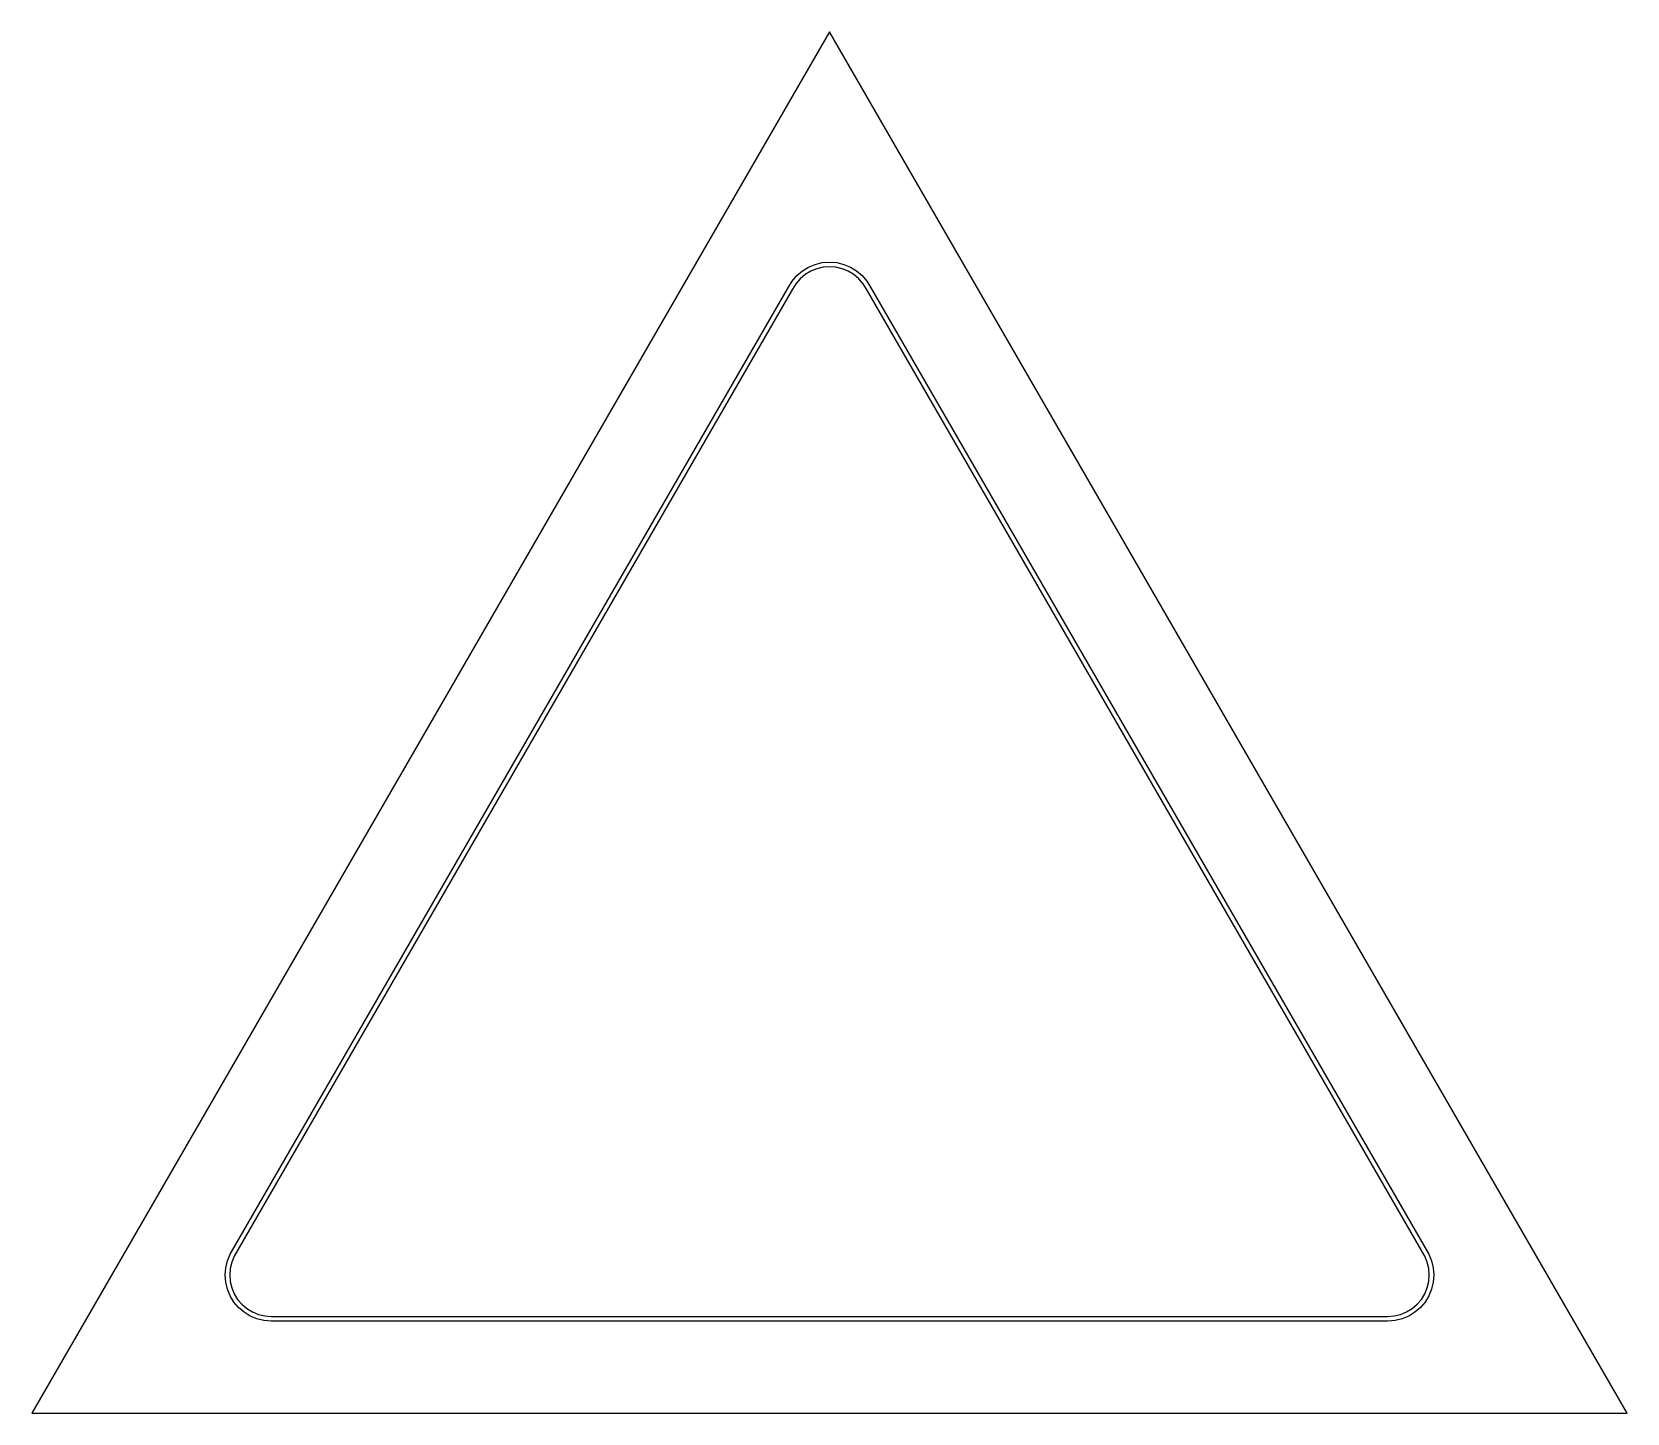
# Model space of a CAD drawing. Header units: metres. Extents: x -87 to 87, y -50 to 100.
import ezdxf

# ---------------------------------------------------------------- set-up
doc = ezdxf.new("R2010")
doc.units = ezdxf.units.M

msp = doc.modelspace()

# ---------------------------------------------------------------- linework, layer by layer
for p, q in [((0, 100), (-86.6025, -50)), ((86.6025, -50), (0, 100)), ((-2.26994, 74.455), (-1.54507, 74.7553)), ((-1.54507, 74.7553), (-0.782166, 74.9384)), ((-0.782166, 74.9384), (0, 75)), ((0, 74.5), (-0.703949, 74.4446)), ((0, 75), (0.782166, 74.9384)), ((0.703949, 74.4446), (0, 74.5)), ((0.782166, 74.9384), (1.54507, 74.7553)), ((1.54507, 74.7553), (2.26994, 74.455)), ((-4.45503, 72.2699), (-4.04507, 72.9389)), ((-4.04507, 72.9389), (-3.53552, 73.5355)), ((-3.18198, 73.182), (-3.64056, 72.645)), ((-3.53552, 73.5355), (-2.93892, 74.0451)), ((-2.64502, 73.6406), (-3.18198, 73.182)), ((-2.93892, 74.0451), (-2.26994, 74.455)), ((-2.04295, 74.0095), (-2.64502, 73.6406)), ((-1.39056, 74.2797), (-2.04295, 74.0095)), ((-0.703949, 74.4446), (-1.39056, 74.2797)), ((1.39056, 74.2797), (0.703949, 74.4446)), ((2.04295, 74.0095), (1.39056, 74.2797)), ((2.64502, 73.6406), (2.04295, 74.0095)), ((2.26994, 74.455), (2.93892, 74.0451)), ((3.18198, 73.182), (2.64502, 73.6406)), ((2.93892, 74.0451), (3.53552, 73.5355)), ((3.64056, 72.645), (3.18198, 73.182)), ((3.53552, 73.5355), (4.04507, 72.9389)), ((4.04507, 72.9389), (4.45503, 72.2699)), ((-65.0768, -32.73), (-4.45503, 72.2699)), ((-4.00952, 72.043), (-64.6313, -32.957)), ((-3.64056, 72.645), (-4.00952, 72.043)), ((4.00952, 72.043), (3.64056, 72.645)), ((64.6313, -32.957), (4.00952, 72.043)), ((4.45503, 72.2699), (65.0768, -32.73)), ((-65.3771, -33.4549), (-65.0768, -32.73)), ((65.0768, -32.73), (65.3771, -33.4549)), ((-65.6218, -35), (-65.5602, -34.2178)), ((-65.5602, -34.2178), (-65.3771, -33.4549)), ((-65.0664, -34.296), (-65.1218, -35)), ((-64.9015, -33.6094), (-65.0664, -34.296)), ((-64.6313, -32.957), (-64.9015, -33.6094)), ((64.9015, -33.6094), (64.6313, -32.957)), ((65.0664, -34.296), (64.9015, -33.6094)), ((65.1218, -35), (65.0664, -34.296)), ((65.3771, -33.4549), (65.5602, -34.2178)), ((65.5602, -34.2178), (65.6218, -35)), ((-65.5602, -35.7822), (-65.6218, -35)), ((-65.3771, -36.5451), (-65.5602, -35.7822)), ((-65.1218, -35), (-65.0664, -35.7039)), ((-65.0664, -35.7039), (-64.9015, -36.3906)), ((64.9015, -36.3906), (65.0664, -35.7039)), ((65.0664, -35.7039), (65.1218, -35)), ((65.5602, -35.7822), (65.3771, -36.5451)), ((65.6218, -35), (65.5602, -35.7822)), ((-65.0768, -37.2699), (-65.3771, -36.5451)), ((-64.6669, -37.9389), (-65.0768, -37.2699)), ((-64.9015, -36.3906), (-64.6313, -37.043)), ((-64.1573, -38.5355), (-64.6669, -37.9389)), ((-64.6313, -37.043), (-64.2623, -37.645)), ((-64.2623, -37.645), (-63.8038, -38.182)), ((63.8038, -38.182), (64.2623, -37.645)), ((64.6669, -37.9389), (64.1573, -38.5355)), ((64.2623, -37.645), (64.6313, -37.043)), ((64.6313, -37.043), (64.9015, -36.3906)), ((65.0768, -37.2699), (64.6669, -37.9389)), ((65.3771, -36.5451), (65.0768, -37.2699)), ((-63.5607, -39.0451), (-64.1573, -38.5355)), ((-63.8038, -38.182), (-63.2668, -38.6406)), ((-62.8917, -39.455), (-63.5607, -39.0451)), ((-63.2668, -38.6406), (-62.6647, -39.0095)), ((-62.1669, -39.7553), (-62.8917, -39.455)), ((-62.6647, -39.0095), (-62.0123, -39.2797)), ((-61.4039, -39.9384), (-62.1669, -39.7553)), ((-62.0123, -39.2797), (-61.3257, -39.4446)), ((-61.3257, -39.4446), (-60.6218, -39.5)), ((-60.6218, -39.5), (60.6218, -39.5)), ((60.6218, -39.5), (61.3257, -39.4446)), ((61.3257, -39.4446), (62.0123, -39.2797)), ((62.1669, -39.7553), (61.4039, -39.9384)), ((62.0123, -39.2797), (62.6647, -39.0095)), ((62.8917, -39.455), (62.1669, -39.7553)), ((62.6647, -39.0095), (63.2668, -38.6406)), ((63.5607, -39.0451), (62.8917, -39.455)), ((63.2668, -38.6406), (63.8038, -38.182)), ((64.1573, -38.5355), (63.5607, -39.0451)), ((-60.6218, -40), (-61.4039, -39.9384)), ((60.6218, -40), (-60.6218, -40)), ((61.4039, -39.9384), (60.6218, -40)), ((-86.6025, -50), (86.6025, -50))]:
    msp.add_line(p, q)

doc.saveas('drawing.dxf')
